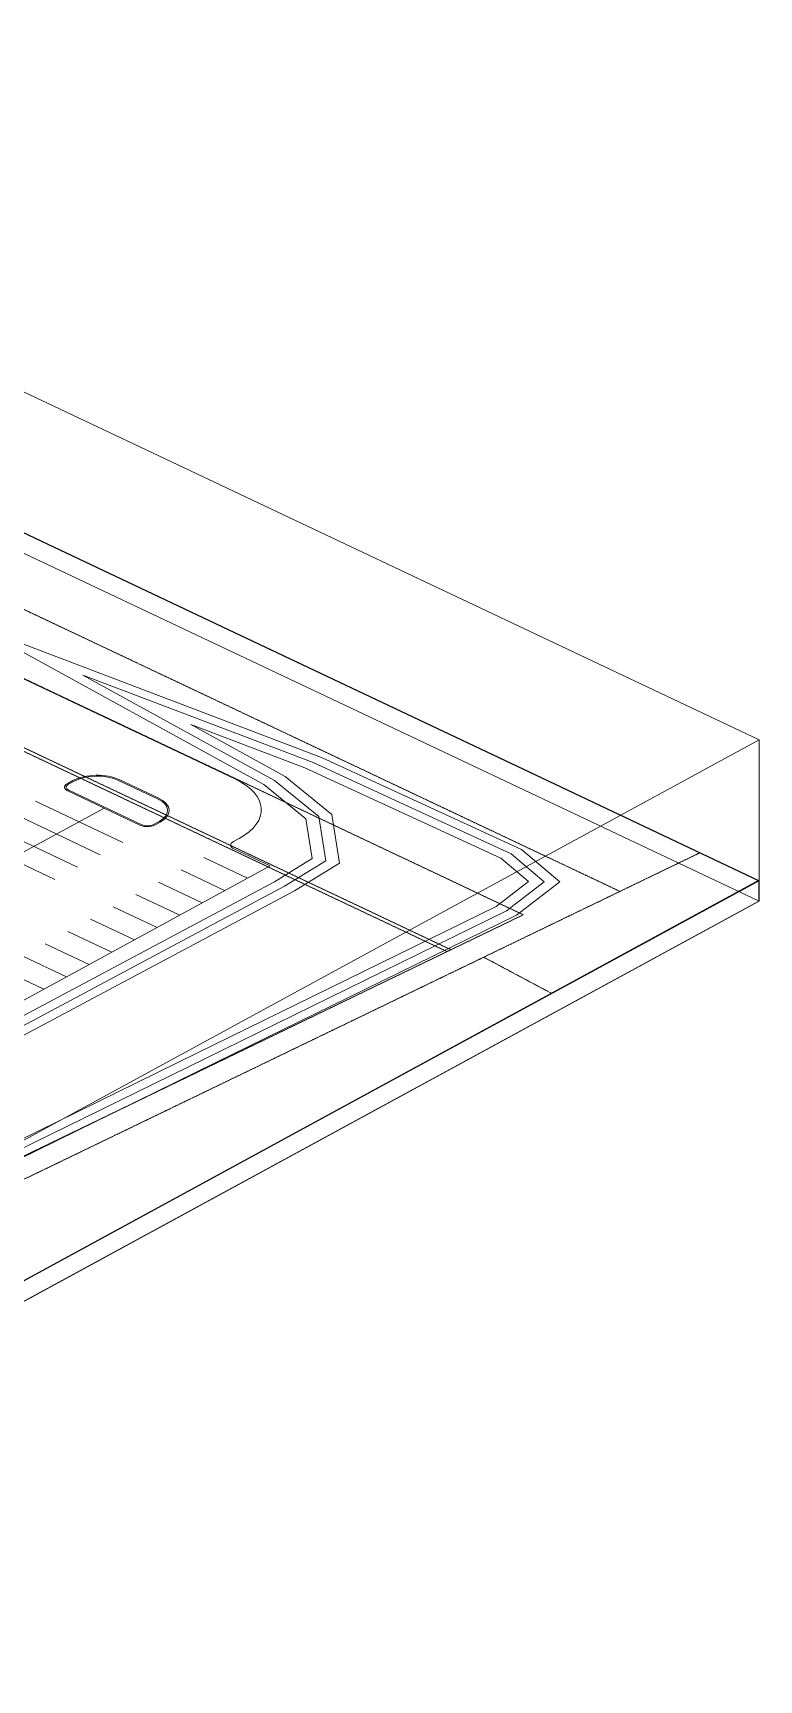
# Model space of a CAD drawing. Header units: inches. Extents: x 27328 to 52026, y -4075 to 4147.
# Drawn here: x 35272 to 37895, y -1801 to 4147 of the extents above; entities that cross this region are included whole.
import ezdxf

# ---------------------------------------------------------------- set-up
doc = ezdxf.new("R2010")
doc.units = ezdxf.units.IN
doc.header["$MEASUREMENT"] = 0
doc.linetypes.add('Center 1_4_', pattern=[0.53125, 0.25, -0.09375, 0.09375, -0.09375])
doc.linetypes.add('Hidden', pattern=[0.28125, 0.1875, -0.09375])
for name, color, linetype, lineweight in [('A-PROP-SBCK', 71, 'Hidden', 15), ('BMP', 80, 'Continuous', 9), ('C-TOPO', 7, 'Continuous', 9), ('EOP-PR', 4, 'Continuous', 9), ('G-ANNO-SYMB', 111, 'Continuous', 9), ('PAINT', 190, 'Continuous', 9), ('PROP', 3, 'Center 1_4_', 9)]:
    doc.layers.add(name, color=color, linetype=linetype, lineweight=lineweight)

msp = doc.modelspace()

# ---------------------------------------------------------------- linework, layer by layer
at = {"layer": 'A-PROP-SBCK'}
for p, q in [((34290.4, 2264.7), (37043.2, 962.8)), ((34588.4, 1860.7), (36765.3, 831.1)), ((34598.9, 1869.1), (36782, 836.6)), ((37043.2, 962.8), (34739.4, -149.8))]:
    msp.add_line(p, q, dxfattribs=at)
at = {"layer": 'BMP'}
for p, q in [((36314.9, 1531.4), (35062.1, 2007.1)), ((35062.1, 2007.1), (36106.6, 1433.1)), ((36284.3, 1512.6), (35452.4, 1828.5)), ((35452.4, 1828.5), (36144.9, 1447.9)), ((36253.7, 1493.8), (35842.8, 1649.8)), ((35842.8, 1649.8), (36183.2, 1462.7)), ((36961.9, 1167), (36253.7, 1493.8)), ((36999.5, 1182.6), (36284.3, 1512.6)), ((37037, 1198.2), (36314.9, 1531.4)), ((36106.6, 1433.1), (36258.3, 1309.6)), ((36144.9, 1447.9), (36305.2, 1317.4)), ((36183.2, 1462.7), (36352.1, 1325.3)), ((36258.3, 1309.6), (36281.1, 1165.5)), ((36305.2, 1317.4), (36330.5, 1157.6)), ((36352.1, 1325.3), (36379.9, 1149.7)), ((37175, 1081.3), (37037, 1198.2)), ((36281.1, 1165.5), (36144.9, 1082.2)), ((36330.5, 1157.6), (36180.8, 1066)), ((36379.9, 1149.7), (36216.7, 1049.8)), ((37061.6, 1082.5), (36961.9, 1167)), ((37118.3, 1081.9), (36999.5, 1182.6)), ((36144.9, 1082.2), (34577.9, 246.4)), ((36944.8, 992.4), (37061.6, 1082.5)), ((36982, 976.8), (37118.3, 1081.9)), ((37019.2, 961.1), (37175, 1081.3)), ((36180.8, 1066), (34615.2, 231)), ((36216.7, 1049.8), (34652.6, 215.6)), ((35864.1, 462.8), (36944.8, 992.4)), ((35897.5, 445.3), (36982, 976.8)), ((35930.8, 427.8), (37019.2, 961.1)), ((34888.9, -15.3), (35864.1, 462.8)), ((34912.6, -37.6), (35897.5, 445.3)), ((34936.4, -59.8), (35930.8, 427.8))]:
    msp.add_line(p, q, dxfattribs=at)
at = {"layer": 'C-TOPO'}
for p, q in [((34605.9, 2641.5), (36091.7, 1938.8)), ((37046.6, 1487.2), (36091.7, 1938.8)), ((37046.6, 1487.2), (37894.8, 1086)), ((35274.3, -340.1), (37894.8, 1086)), ((37894.2, 1085.7), (37894.2, 1012.6)), ((37894.2, 1012), (37894.2, 1085.7)), ((37894.2, 1012.6), (32726.3, -1799.7)), ((37893.6, 1012.3), (37894.2, 1012)), ((33830.9, -1125.6), (35274.3, -340.1))]:
    msp.add_line(p, q, dxfattribs=at)
at = {"layer": 'C-TOPO', "lineweight": 25}
for p, q in [((36090.5, 1938.7), (34605.9, 2640.9)), ((37045.6, 1487), (36090.5, 1938.7)), ((37894.2, 1085.7), (37045.6, 1487)), ((37894.2, 1086.3), (32725.1, -1726.7))]:
    msp.add_line(p, q, dxfattribs=at)
at = {"layer": 'EOP-PR'}
for p, q in [((34952.6, 1949.4), (36001.5, 1453.3)), ((35395.7, 1436.1), (35416.1, 1447.2)), ((35400.1, 1434), (35420.5, 1445.1)), ((35581.6, 1448), (35722.1, 1381.6)), ((35585.7, 1450.2), (35726.2, 1383.8)), ((35397.5, 1410.3), (35660.8, 1285.7)), ((35401.5, 1412.5), (35664.9, 1288)), ((35707.3, 1288.7), (35727.7, 1299.9)), ((35711.7, 1286.6), (35732.1, 1297.8)), ((36016.4, 1238.2), (35996, 1227.1)), ((35997.7, 1201.3), (36129.4, 1139)), ((36129.4, 1139), (34492.9, 248.4))]:
    msp.add_line(p, q, dxfattribs=at)
for centre, major_axis, start_param, end_param in [((35422, 1423.6), (36, 0), 2.391248, 3.962045), ((35422, 1423.6), (30, 0), 2.391248, 3.962045), ((35503.9, 1405.7), (120, 0), 0.820452, 2.391248), ((35503.9, 1405.7), (114, 0), 0.820452, 2.391248), ((35797, 1342), (300, 0), 5.532841, 7.103637), ((35644.3, 1339.3), (114, 0), 5.532841, 7.103637), ((35644.3, 1339.3), (120, 0), 5.532841, 7.103637), ((35685.3, 1299.1), (36, 0), 3.962045, 5.532841), ((35685.3, 1299.1), (30, 0), 3.962045, 5.532841), ((36022.3, 1214.6), (36, 0), 2.391248, 3.962045)]:
    msp.add_ellipse(centre, major_axis=major_axis, ratio=0.507323, start_param=start_param, end_param=end_param, dxfattribs=at)
at = {"layer": 'G-ANNO-SYMB'}
for p, q in [((32496.9, 4147.3), (37894.8, 1594.4)), ((32496.9, 3565.2), (37894.8, 1012.3)), ((37894.8, 1594.4), (32725.7, -1218.7)), ((37894.8, 1594.4), (37894.8, 1012.3)), ((37894.8, 1012.3), (32725.7, -1800.7))]:
    msp.add_line(p, q, dxfattribs=at)
at = {"layer": 'PAINT'}
for p, q in [((35597.1, 1224.3), (35281.1, 1373.7)), ((35529.1, 1348), (34048, 542)), ((35515.3, 1179.8), (35199.3, 1329.2)), ((35433.4, 1135.2), (35117.5, 1284.7)), ((35351.6, 1090.7), (35035.6, 1240.2)), ((35889.6, 1169.2), (36047.6, 1094.5)), ((35725.9, 1080.1), (35883.9, 1005.4)), ((35807.8, 1124.7), (35965.8, 1049.9)), ((35644.1, 1035.6), (35802.1, 960.9)), ((35562.3, 991.1), (35720.3, 916.4)), ((35398.6, 902), (35556.6, 827.3)), ((35480.4, 946.6), (35638.4, 871.8)), ((35316.8, 857.5), (35474.8, 782.8)), ((35235, 813), (35393, 738.2)), ((35153.1, 768.4), (35311.1, 693.7))]:
    msp.add_line(p, q, dxfattribs=at)
at = {"layer": 'PROP'}
for p, q in [((32458.8, 3380.6), (37392.4, 1047.3)), ((37681.4, 1186.9), (34740.3, -233.5)), ((36900.2, 809.7), (37146.1, 678.6))]:
    msp.add_line(p, q, dxfattribs=at)

doc.saveas('drawing.dxf')
